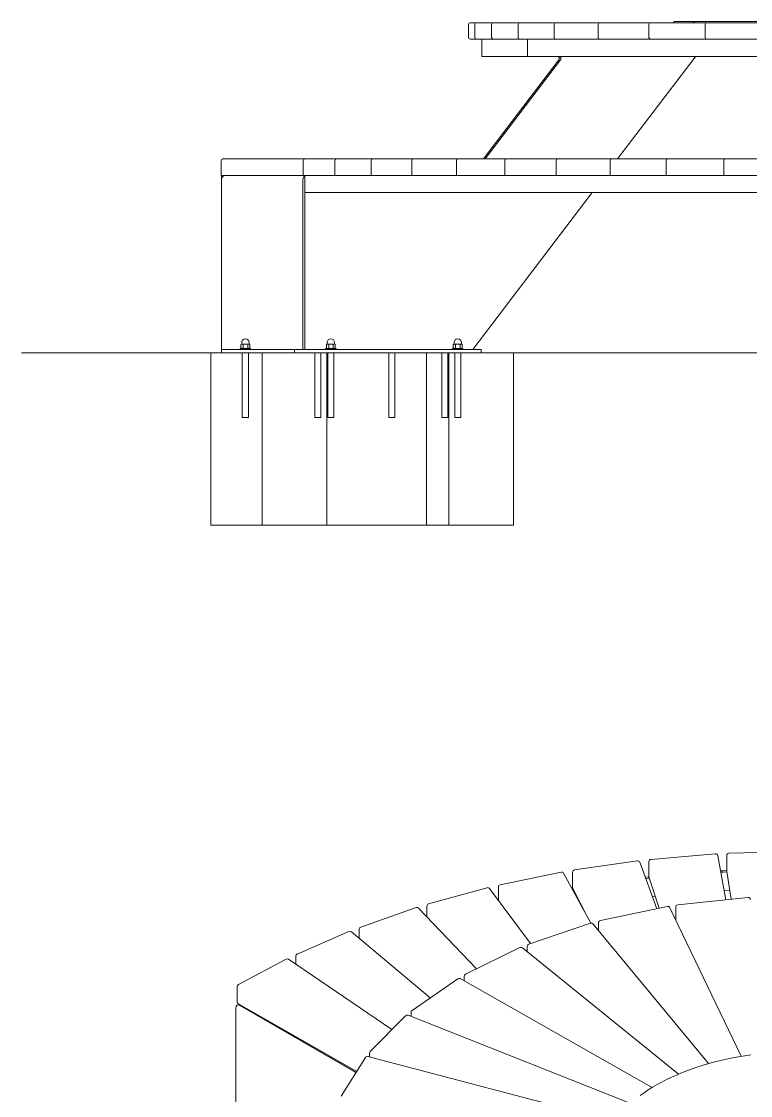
# Model space of a CAD drawing. Header units: millimetres. Extents: x -505 to 8929, y 370 to 7171.
# Drawn here: x 5069 to 6760, y 4679 to 7171 of the extents above; entities that cross this region are included whole.
import ezdxf

# ---------------------------------------------------------------- set-up
doc = ezdxf.new("R2010")
doc.units = ezdxf.units.MM
doc.linetypes.add('HIDDEN', pattern=[1.905, 1.27, -0.635])
doc.layers.add('ZANO_R', color=7, linetype='Continuous', lineweight=0)
doc.layers.add('ZANO_R_przerywana', color=7, linetype='HIDDEN', lineweight=0)

msp = doc.modelspace()

# ---------------------------------------------------------------- linework, layer by layer
at = {"layer": 'ZANO_R', "color": 7}
for p, q in [((6106.1, 7164.3), (6106.1, 7134.3)), ((6106.1, 7164.3), (6106.1, 7134.3)), ((6110.1, 7168.3), (6110.1, 7168.3)), ((6110.1, 7168.3), (6121.4, 7168.3)), ((6120.6, 7164.3), (6120.6, 7134.3)), ((6121.4, 7168.3), (6124.6, 7168.3)), ((6124.6, 7168.3), (6157.2, 7168.3)), ((6157.2, 7168.3), (6163.6, 7168.3)), ((6159.6, 7164.3), (6159.6, 7134.3)), ((6163.6, 7168.3), (6216.4, 7168.3)), ((6216.4, 7168.3), (6225.2, 7168.3)), ((6221.2, 7164.3), (6221.2, 7134.3)), ((6225.2, 7168.3), (6296.8, 7168.3)), ((6296.8, 7168.3), (6308.6, 7168.3)), ((6304.6, 7164.3), (6304.6, 7134.3)), ((6308.6, 7168.3), (6396.8, 7168.3)), ((6396.8, 7168.3), (6410.9, 7168.3)), ((6406.9, 7164.3), (6406.9, 7134.3)), ((6410.9, 7168.3), (6512.9, 7168.3)), ((6512.9, 7168.3), (6528.8, 7168.3)), ((6524.8, 7164.3), (6524.8, 7134.3)), ((6528.8, 7168.3), (6641.5, 7168.3)), ((6582.4, 7171.3), (6582.4, 7168.3)), ((6582.4, 7171.3), (6625.7, 7171.3)), ((6625.7, 7171.3), (6631.2, 7171.3)), ((6631.2, 7171.3), (7222.7, 7171.3)), ((6641.5, 7168.3), (6658.8, 7168.3)), ((6654.8, 7164.3), (6654.8, 7134.3)), ((6658.8, 7168.3), (6778.9, 7168.3)), ((6110.1, 7130.3), (6110.1, 7130.3)), ((6121.4, 7130.3), (6110.1, 7130.3)), ((6124.6, 7130.3), (6121.4, 7130.3)), ((6157.2, 7130.3), (6124.6, 7130.3)), ((6137.4, 7130.3), (6137.4, 7090.3)), ((6163.6, 7130.3), (6157.2, 7130.3)), ((6216.4, 7130.3), (6163.6, 7130.3)), ((6225.2, 7130.3), (6216.4, 7130.3)), ((6296.8, 7130.3), (6225.2, 7130.3)), ((6243, 7090.3), (6243, 7130.3)), ((6243, 7090.3), (6243, 7130.3)), ((6308.6, 7130.3), (6296.8, 7130.3)), ((6396.8, 7130.3), (6308.6, 7130.3)), ((6410.9, 7130.3), (6396.8, 7130.3)), ((6512.9, 7130.3), (6410.9, 7130.3)), ((6526.6, 7130.3), (6512.9, 7130.3)), ((6528.8, 7130.3), (6526.6, 7130.3)), ((6641.5, 7130.3), (6528.8, 7130.3)), ((6650.9, 7130.3), (6641.5, 7130.3)), ((6658.8, 7130.3), (6650.9, 7130.3)), ((6778.9, 7130.3), (6658.8, 7130.3)), ((6243, 7090.3), (6137.4, 7090.3)), ((6315.5, 7082), (6140.8, 6852.3)), ((6319.5, 7082), (6144.8, 6852.3)), ((7610.9, 7090.3), (6243, 7090.3)), ((6243, 7090.3), (6243, 7090.3)), ((6452.1, 6852.3), (6632, 7088.9)), ((5532.6, 6848.3), (5532.6, 6814.3)), ((5532.6, 6848.3), (5532.6, 6848.3)), ((5536.6, 6852.3), (5727, 6852.3)), ((5723, 6848.3), (5723, 6814.3)), ((5727, 6852.3), (5787.3, 6852.3)), ((5787.3, 6852.3), (5800.1, 6852.3)), ((5796.1, 6848.3), (5796.1, 6814.3)), ((5800.1, 6852.3), (5869.5, 6852.3)), ((5869.5, 6852.3), (5884.1, 6852.3)), ((5880.1, 6848.3), (5880.1, 6814.3)), ((5884.1, 6852.3), (5962.1, 6852.3)), ((5962.1, 6852.3), (5978.5, 6852.3)), ((5974.5, 6848.3), (5974.5, 6814.3)), ((5978.5, 6852.3), (6064.1, 6852.3)), ((6064.1, 6852.3), (6082.1, 6852.3)), ((6078.1, 6848.3), (6078.1, 6814.3)), ((6082.1, 6852.3), (6174.7, 6852.3)), ((6174.7, 6852.3), (6194.1, 6852.3)), ((6190.1, 6848.3), (6190.1, 6814.3)), ((6194.1, 6852.3), (6292.6, 6852.3)), ((6292.6, 6852.3), (6313.3, 6852.3)), ((6309.3, 6848.3), (6309.3, 6814.3)), ((6313.3, 6852.3), (6416.8, 6852.3)), ((6416.8, 6852.3), (6438.5, 6852.3)), ((6434.5, 6848.3), (6434.5, 6814.3)), ((6438.5, 6852.3), (6546, 6852.3)), ((6546, 6852.3), (6568.6, 6852.3)), ((6564.6, 6848.3), (6564.6, 6814.3)), ((6568.6, 6852.3), (6679, 6852.3)), ((6679, 6852.3), (6702.3, 6852.3)), ((6698.3, 6848.3), (6698.3, 6814.3)), ((6702.3, 6852.3), (6814.5, 6852.3)), ((5536.6, 6814.3), (5532.6, 6814.3)), ((5533.5, 6814.3), (5533.5, 6804.8)), ((5533.5, 6410.3), (5533.5, 6804.3)), ((5536.6, 6814.3), (5543.5, 6814.3)), ((5537.5, 6814.3), (5537.5, 6812.3)), ((5543.5, 6814.3), (5723, 6814.3)), ((5722.2, 6804.3), (5722.2, 6410.3)), ((5723.6, 6814.3), (5723, 6814.3)), ((5723.6, 6814.3), (5783.9, 6814.3)), ((5726.2, 6814.3), (5726.2, 6774.3)), ((5726.2, 6804.3), (5726.2, 6410.3)), ((5786.2, 6814.3), (5783.9, 6814.3)), ((5796.1, 6814.3), (5786.2, 6814.3)), ((5796.9, 6814.3), (5796.1, 6814.3)), ((5796.9, 6814.3), (5866.4, 6814.3)), ((5868.8, 6814.3), (5866.4, 6814.3)), ((5880.1, 6814.3), (5868.8, 6814.3)), ((5881.2, 6814.3), (5880.1, 6814.3)), ((5881.2, 6814.3), (5959.2, 6814.3)), ((5961.7, 6814.3), (5959.2, 6814.3)), ((5974.5, 6814.3), (5961.7, 6814.3)), ((5975.9, 6814.3), (5974.5, 6814.3)), ((5975.9, 6814.3), (6061.5, 6814.3)), ((6064.2, 6814.3), (6061.5, 6814.3)), ((6078.1, 6814.3), (6064.2, 6814.3)), ((6079.8, 6814.3), (6078.1, 6814.3)), ((6079.8, 6814.3), (6172.4, 6814.3)), ((6175.1, 6814.3), (6172.4, 6814.3)), ((6190.1, 6814.3), (6175.1, 6814.3)), ((6192.1, 6814.3), (6190.1, 6814.3)), ((6192.1, 6814.3), (6290.6, 6814.3)), ((6293.4, 6814.3), (6290.6, 6814.3)), ((6309.3, 6814.3), (6293.4, 6814.3)), ((6311.7, 6814.3), (6309.3, 6814.3)), ((6311.7, 6814.3), (6415.2, 6814.3)), ((6417.9, 6814.3), (6415.2, 6814.3)), ((6434.8, 6814.3), (6417.9, 6814.3)), ((6437.3, 6814.3), (6434.7, 6814.3)), ((6437.3, 6814.3), (6544.8, 6814.3)), ((6547.6, 6814.3), (6544.8, 6814.3)), ((6564.9, 6814.3), (6547.6, 6814.3)), ((6567.8, 6814.3), (6564.9, 6814.3)), ((6567.8, 6814.3), (6678.2, 6814.3)), ((6680.9, 6814.3), (6678.2, 6814.3)), ((6698.8, 6814.3), (6680.9, 6814.3)), ((6701.8, 6814.3), (6698.8, 6814.3)), ((6701.8, 6814.3), (6814, 6814.3)), ((7603.3, 6774.3), (5726.2, 6774.3)), ((6115.9, 6410.3), (6392.8, 6774.3)), ((5533.5, 6402.3), (5533.5, 6410.3)), ((5533.5, 6410.3), (5543.5, 6410.3)), ((5543.5, 6410.3), (5702.8, 6410.3)), ((5576.5, 6412.8), (5576.5, 6410.3)), ((5600.5, 6412.8), (5576.5, 6412.8)), ((5578.3, 6422.1), (5578.1, 6422)), ((5578.1, 6422), (5578.1, 6413.6)), ((5578.1, 6413.6), (5578.3, 6413.6)), ((5579.5, 6422.8), (5578.3, 6422.1)), ((5578.3, 6413.6), (5579.5, 6412.8)), ((5579.5, 6422.8), (5580.8, 6422.8)), ((5580, 6426.3), (5580, 6423.1)), ((5580.8, 6422.8), (5588.8, 6422.8)), ((5583.6, 6422), (5583.6, 6413.6)), ((5588.8, 6422.8), (5596.4, 6422.8)), ((5594, 6422), (5594, 6413.6)), ((5596.4, 6422.8), (5597.5, 6422.8)), ((5597, 6423.1), (5597, 6426.3)), ((5598.8, 6422.1), (5597.5, 6422.8)), ((5597.5, 6412.8), (5598.8, 6413.6)), ((5598.9, 6422), (5598.9, 6413.6)), ((5600.5, 6410.3), (5600.5, 6412.8)), ((5702.8, 6410.3), (5702.8, 6402.3)), ((5702.8, 6410.3), (5704.2, 6410.3)), ((5744.2, 6410.3), (5704.2, 6410.3)), ((5726.2, 6410.3), (5722.2, 6410.3)), ((5744.2, 6410.3), (5757.8, 6410.3)), ((6130.2, 6410.3), (5757.8, 6410.3)), ((5774.8, 6412.8), (5774.8, 6410.3)), ((5798.8, 6412.8), (5774.8, 6412.8)), ((5776.6, 6422.1), (5776.4, 6422)), ((5776.4, 6422), (5776.4, 6413.6)), ((5776.4, 6413.6), (5776.6, 6413.6)), ((5777.8, 6422.8), (5776.5, 6422.1)), ((5776.5, 6413.6), (5777.8, 6412.8)), ((5777.8, 6422.8), (5779.1, 6422.8)), ((5778.3, 6426.3), (5778.3, 6423.1)), ((5779.1, 6422.8), (5787, 6422.8)), ((5781.8, 6422), (5781.8, 6413.6)), ((5787, 6422.8), (5794.7, 6422.8)), ((5792.2, 6422), (5792.2, 6413.6)), ((5794.7, 6422.8), (5795.8, 6422.8)), ((5795.3, 6423.1), (5795.3, 6426.3)), ((5797, 6422.1), (5795.8, 6422.8)), ((5795.8, 6412.8), (5797, 6413.6)), ((5797.2, 6422), (5797.2, 6413.6)), ((5798.8, 6410.3), (5798.8, 6412.8)), ((6069.2, 6412.8), (6069.2, 6410.3)), ((6093.2, 6412.8), (6069.2, 6412.8)), ((6071, 6422.1), (6070.8, 6422)), ((6070.8, 6422), (6070.8, 6413.6)), ((6070.8, 6413.6), (6071, 6413.6)), ((6072.2, 6422.8), (6071, 6422.1)), ((6071, 6413.6), (6072.2, 6412.8)), ((6072.2, 6422.8), (6073.6, 6422.8)), ((6072.7, 6426.3), (6072.7, 6423.1)), ((6073.6, 6422.8), (6081.5, 6422.8)), ((6076.3, 6422), (6076.3, 6413.6)), ((6081.5, 6422.8), (6089.2, 6422.8)), ((6086.7, 6422), (6086.7, 6413.6)), ((6089.2, 6422.8), (6090.2, 6422.8)), ((6089.7, 6423.1), (6089.7, 6426.3)), ((6091.5, 6422.1), (6090.2, 6422.8)), ((6090.2, 6412.8), (6091.5, 6413.6)), ((6091.6, 6422), (6091.6, 6413.6)), ((6093.2, 6410.3), (6093.2, 6412.8)), ((6130.2, 6410.3), (6135.2, 6410.3)), ((6135.2, 6402.3), (6135.2, 6410.3)), ((5508.5, 6402.3), (5627.5, 6402.3)), ((6008.5, 6402.3), (5508.5, 6402.3)), ((5581.5, 6402.3), (5595.5, 6402.3)), ((5581.5, 6402.3), (5595.5, 6402.3)), ((5627.5, 6402.3), (5777.5, 6402.3)), ((6060.5, 6402.3), (5627.5, 6402.3)), ((5627.5, 6402.3), (6008.5, 6402.3)), ((5749.8, 6402.3), (5763.8, 6402.3)), ((5777.5, 6402.3), (6210.5, 6402.3)), ((5779.8, 6402.3), (5793.8, 6402.3)), ((5921.5, 6402.3), (5935.5, 6402.3)), ((5921.5, 6402.3), (5935.5, 6402.3)), ((6044.3, 6402.3), (6058.2, 6402.3)), ((6210.5, 6402.3), (6060.5, 6402.3)), ((6074.3, 6402.3), (6088.2, 6402.3)), ((6678.6, 5240.1), (6529.7, 5227.2)), ((6703.1, 5133.4), (6684.3, 5235.7)), ((6705.3, 5236), (6705.3, 5198.9)), ((6860.8, 5245.6), (6710.4, 5241.3)), ((6498.1, 5224.1), (6352.2, 5202.7)), ((6542.7, 5112.8), (6503.9, 5220.6)), ((6524.8, 5221.8), (6524.8, 5184.8)), ((6321.1, 5197.8), (6179.6, 5168.1)), ((6390.1, 5079.1), (6326.9, 5195.1)), ((6347.6, 5197.4), (6347.6, 5160.4)), ((6524.9, 5184.2), (6524.8, 5184.8)), ((6524.9, 5184.2), (6548.6, 5114.1)), ((6705.3, 5198.7), (6705.3, 5198.9)), ((6705.3, 5198.7), (6715.7, 5134.7)), ((6149.5, 5161.5), (6013.7, 5123.8)), ((6249.7, 5031.9), (6155.2, 5159.5)), ((6175.4, 5162.9), (6175.4, 5132.3)), ((6345.2, 5161.6), (6347.6, 5162)), ((6346.8, 5158.7), (6348.1, 5158.9)), ((6347.8, 5159.5), (6381.6, 5094.7)), ((6532.6, 5140.9), (6539.3, 5141.6)), ((6754.5, 5138.8), (6591.6, 5121.8)), ((6699.3, 5154.2), (6712.4, 5154.8)), ((5984.8, 5115.4), (5856.2, 5070.2)), ((6124.8, 4973.2), (5990.5, 5114)), ((6009.8, 5118.7), (6009.8, 5093.7)), ((6368.5, 5118.7), (6369, 5118.8)), ((6567.4, 5118), (6412, 5085)), ((6738.9, 4770.4), (6573.3, 5115.1)), ((6586.8, 5116.5), (6586.8, 5087.1)), ((5828.8, 5060), (5708.7, 5007.6)), ((6017.2, 4905.9), (5834.4, 5059.2)), ((5852.7, 5065.1), (5852.7, 5043.9)), ((6389.3, 5078.9), (6246.2, 5030.8)), ((6662.6, 4753.4), (6395.1, 5077.2)), ((6407.8, 5079.8), (6407.8, 5061.8)), ((6225.5, 5022.4), (6099.1, 4960.7)), ((6592.6, 4729.3), (6231.2, 5021.7)), ((6242.5, 5025.7), (6242.5, 5012.6)), ((5683.1, 4995.9), (5572.5, 4936.9)), ((5928.3, 4832.2), (5688.6, 4995.6)), ((5705.5, 5002.8), (5705.5, 4984.1)), ((6081.1, 4950.2), (5975.1, 4876.8)), ((6530.6, 4698.7), (6086.8, 4950.5)), ((6096.1, 4955.9), (6096.1, 4945.2)), ((5569.7, 4932.2), (5569.7, 4895.2)), ((5573.9, 4891.5), (5569.6, 4889)), ((5571.3, 4893), (5846.9, 4735.3)), ((5576.2, 4888.3), (5845.4, 4733)), ((5566.8, 4453.9), (5566.8, 4882.9)), ((5960.4, 4864.5), (5878.1, 4781.6)), ((6479, 4662.3), (5966.2, 4865.7)), ((5972.8, 4872.4), (5972.8, 4863.1)), ((5867.1, 4767.8), (5811.1, 4677.9)), ((6439.3, 4621.2), (5873, 4770.2)), ((5876.6, 4777.8), (5876.6, 4769.2)), ((6593, 4728.9), (6592.6, 4729.3))]:
    msp.add_line(p, q, dxfattribs=at)
at = {"layer": 'ZANO_R'}
msp.add_line((5069.2, 6402.5), (8928.8, 6402.5), dxfattribs=at)
at = {"layer": 'ZANO_R', "color": 7, "flags": 128}
for points in [[(6315.5, 7082), (6316.2, 7083.2), (6316.5, 7084.6), (6316.5, 7086), (6316.2, 7087.4), (6315.5, 7088.6), (6314.6, 7089.5), (6313.5, 7090.1), (6312.2, 7090.3)], [(6316.2, 7090.3), (6317.5, 7090.1), (6318.6, 7089.5), (6319.5, 7088.6), (6320.2, 7087.4), (6320.5, 7086), (6320.5, 7084.6), (6320.2, 7083.2), (6319.5, 7082)], [(5578.1, 6422), (5579.5, 6422.6), (5580.8, 6422.8)], [(5583.6, 6413.6), (5582.2, 6413.1), (5580.8, 6412.8)], [(5588.8, 6422.8), (5584.8, 6422.4), (5583.6, 6422)], [(5583.6, 6413.6), (5584.8, 6413.3), (5588.8, 6412.8)], [(5594, 6422), (5590.1, 6422.8), (5588.8, 6422.8)], [(5588.8, 6412.8), (5590.1, 6412.9), (5594, 6413.6)], [(5594, 6422), (5595.2, 6422.6), (5596.4, 6422.8)], [(5598.9, 6413.6), (5597.7, 6413.1), (5596.4, 6412.8)], [(5776.4, 6422), (5777.7, 6422.6), (5779.1, 6422.8)], [(5781.8, 6413.6), (5780.5, 6413.1), (5779.1, 6412.8)], [(5787, 6422.8), (5783.1, 6422.4), (5781.8, 6422)], [(5781.8, 6413.6), (5783.1, 6413.3), (5787, 6412.8)], [(5792.2, 6422), (5788.4, 6422.8), (5787, 6422.8)], [(5787, 6412.8), (5788.4, 6412.9), (5792.2, 6413.6)], [(5792.2, 6422), (5793.4, 6422.6), (5794.7, 6422.8)], [(5797.2, 6413.6), (5796, 6413.1), (5794.7, 6412.8)], [(6070.8, 6422), (6072.2, 6422.6), (6073.6, 6422.8)], [(6076.3, 6413.6), (6075, 6413.1), (6073.6, 6412.8)], [(6081.5, 6422.8), (6077.5, 6422.4), (6076.3, 6422)], [(6076.3, 6413.6), (6077.5, 6413.3), (6081.5, 6412.8)], [(6086.7, 6422), (6082.8, 6422.8), (6081.5, 6422.8)], [(6081.5, 6412.8), (6082.8, 6412.9), (6086.7, 6413.6)], [(6086.7, 6422), (6087.9, 6422.6), (6089.2, 6422.8)], [(6091.6, 6413.6), (6090.4, 6413.1), (6089.2, 6412.8)], [(6516.4, 5185.8), (6522.8, 5186.5), (6524.8, 5186.7)], [(6517.5, 5182.8), (6523.8, 5183.5), (6525.1, 5183.6)], [(6690.8, 5200.3), (6697.4, 5200.7), (6705.3, 5201.1)], [(6691.4, 5197.3), (6697.9, 5197.6), (6705.4, 5198)], [(6347.8, 5159.5), (6347.6, 5160.1), (6347.6, 5160.4)], [(5576.2, 4888.3), (5574.4, 4889.2), (5572.6, 4889.6), (5571, 4889.5), (5569.6, 4889), (5568.4, 4888), (5567.5, 4886.6), (5567, 4884.9), (5566.8, 4882.9)], [(6761.4, 4773.8), (6747, 4771.7), (6732.8, 4769.4), (6718.7, 4766.7), (6704.7, 4763.9), (6691, 4760.8), (6677.4, 4757.4), (6664, 4753.7), (6650.8, 4749.9), (6637.8, 4745.7), (6625.1, 4741.4), (6612.6, 4736.8), (6600.4, 4732), (6588.4, 4726.9), (6576.8, 4721.6), (6565.4, 4716.2), (6554.4, 4710.5), (6543.6, 4704.6), (6533.2, 4698.5), (6523.2, 4692.2), (6513.5, 4685.7), (6504.2, 4679.1)]]:
    msp.add_lwpolyline(points, dxfattribs=at)
at = {"layer": 'ZANO_R', "color": 7}
for centre, radius, start, end in [((6110.1, 7164.3), 4, 90, 180), ((6110.1, 7164.3), 4, 90, 180), ((6124.6, 7164.3), 4, 90, 180), ((6163.6, 7164.3), 4, 90, 180), ((6225.2, 7164.3), 4, 90, 180), ((6308.6, 7164.3), 4, 90, 180), ((6410.9, 7164.3), 4, 90, 180), ((6528.8, 7164.3), 4, 90, 180), ((6624.8, 7168.2), 3.25, 2.2004, 73.9769), ((6632.1, 7168.2), 3.29, 105.4048, 176.9702), ((6658.8, 7164.3), 4, 90, 180), ((6110.1, 7134.3), 4, 180, 270), ((6110.1, 7134.3), 4, 180, 270), ((6124.6, 7134.3), 4, 180, 270), ((6163.6, 7134.3), 4, 180, 270), ((6225.2, 7134.3), 4, 180, 270), ((6308.6, 7134.3), 4, 180, 270), ((6410.9, 7134.3), 4, 180, 270), ((6528.8, 7134.3), 4, 180, 270), ((6658.8, 7134.3), 4, 180, 270), ((6627.9, 7092), 5.19, 322.9408, 340.7481), ((5536.6, 6848.3), 4, 90, 180), ((5727, 6848.3), 4, 90, 180), ((5800.1, 6848.3), 4, 90, 180), ((5884.1, 6848.3), 4, 90, 180), ((5978.5, 6848.3), 4, 90, 180), ((6082.1, 6848.3), 4, 90, 180), ((6194.1, 6848.3), 4, 90, 180), ((6313.3, 6848.3), 4, 90, 180), ((6438.5, 6848.3), 4, 90, 180), ((6568.6, 6848.3), 4, 90, 180), ((6702.3, 6848.3), 4, 90, 180), ((5543.5, 6804.3), 10, 90, 180), ((5732.5, 6804.6), 10.3, 127.7616, 181.4631), ((5588.5, 6426.3), 8.5, 0, 180), ((5786.8, 6426.3), 8.5, 0, 180), ((6081.2, 6426.3), 8.5, 0, 180), ((5581, 6418.2), 5.37, 238.2094, 268.8585), ((5579.8, 6423.1), 0.25, 270, 0), ((5580.7, 6417.5), 5.37, 58.2094, 88.8585), ((5596.5, 6417.4), 4.55, 235.3725, 268.6347), ((5596.3, 6418.3), 4.55, 55.3725, 88.6347), ((5597.3, 6423.1), 0.25, 180, 270), ((5779.2, 6418.2), 5.37, 238.2094, 268.8585), ((5778, 6423.1), 0.25, 270, 0), ((5779, 6417.5), 5.37, 58.2094, 88.8585), ((5794.8, 6417.4), 4.55, 235.3725, 268.6347), ((5794.6, 6418.3), 4.55, 55.3734, 88.6338), ((5795.5, 6423.1), 0.25, 180, 270), ((6073.7, 6418.2), 5.37, 238.2091, 268.8589), ((6072.5, 6423.1), 0.25, 270, 0), ((6073.5, 6417.5), 5.37, 58.2091, 88.8585), ((6089.3, 6417.4), 4.55, 235.3723, 268.6345), ((6089, 6418.3), 4.55, 55.3723, 88.6349), ((6090, 6423.1), 0.25, 180, 270), ((6679.1, 5234.8), 5.33, 10.4033, 94.9603), ((6710.6, 5236), 5.33, 91.6462, 180), ((6498.9, 5218.8), 5.33, 19.8144, 98.3408), ((6530.1, 5221.8), 5.33, 94.9603, 180), ((6322.2, 5192.6), 5.33, 28.5688, 101.8348), ((6352.9, 5197.4), 5.33, 98.3408, 180), ((6150.9, 5156.3), 5.33, 36.5255, 105.4939), ((6180.7, 5162.9), 5.33, 101.8348, 180), ((6755.1, 5133.5), 5.33, 9.4695, 95.9329), ((5986.6, 5110.3), 5.33, 43.6597, 109.3761), ((6015.2, 5118.7), 5.33, 105.4939, 180), ((6568.5, 5112.8), 5.33, 25.6593, 101.9944), ((6592.1, 5116.5), 5.33, 95.9329, 180), ((6413.1, 5079.8), 5.33, 101.9944, 180), ((5831, 5055.1), 5.33, 50.0239, 113.548), ((5858, 5065.1), 5.33, 109.3761, 180), ((6391, 5073.8), 5.33, 39.5647, 108.5751), ((6227.9, 5017.6), 5.33, 51.0158, 116.0091), ((6247.9, 5025.7), 5.33, 108.5751, 180), ((5685.6, 4991.2), 5.33, 55.7091, 118.0861), ((5710.8, 5002.8), 5.33, 113.548, 180), ((6101.4, 4955.9), 5.33, 116.0091, 180), ((5575, 4932.2), 5.33, 118.0861, 180), ((6084.2, 4945.8), 5.33, 60.4338, 124.7219), ((5572.4, 4895.4), 2.68, 185.6412, 246.0138), ((5964.2, 4860.8), 5.33, 68.3589, 135.2338), ((5978.2, 4872.4), 5.33, 124.7219, 180), ((5871.7, 4765), 5.33, 75.2603, 148.0572), ((5881.9, 4777.8), 5.33, 135.2338, 180), ((6528, 4694.1), 5.33, 42.6639, 60.4338)]:
    msp.add_arc(centre, radius, start, end, dxfattribs=at)
at = {"layer": 'ZANO_R_przerywana', "color": 7}
for p, q in [((5508.5, 6402.3), (5508.5, 6002.3)), ((5508.5, 6402.3), (5508.5, 6002.3)), ((5581.5, 6402.3), (5581.5, 6252.3)), ((5595.5, 6252.3), (5595.5, 6402.3)), ((5627.5, 6402.3), (5627.5, 6002.3)), ((5749.8, 6402.3), (5749.8, 6252.3)), ((5763.8, 6252.3), (5763.8, 6402.3)), ((5777.5, 6402.3), (5777.5, 6002.3)), ((5779.8, 6402.3), (5779.8, 6252.3)), ((5793.8, 6252.3), (5793.8, 6402.3)), ((5921.5, 6402.3), (5921.5, 6252.3)), ((5935.5, 6252.3), (5935.5, 6402.3)), ((6008.5, 6402.3), (6008.5, 6002.3)), ((6044.2, 6402.3), (6044.2, 6252.3)), ((6058.2, 6252.3), (6058.2, 6402.3)), ((6060.5, 6402.3), (6060.5, 6002.3)), ((6074.2, 6402.3), (6074.2, 6252.3)), ((6088.2, 6252.3), (6088.2, 6402.3)), ((6210.5, 6402.3), (6210.5, 6002.3)), ((5595.5, 6252.3), (5581.5, 6252.3)), ((5581.5, 6252.3), (5595.5, 6252.3)), ((5749.8, 6252.3), (5763.8, 6252.3)), ((5779.8, 6252.3), (5793.8, 6252.3)), ((5935.5, 6252.3), (5921.5, 6252.3)), ((5921.5, 6252.3), (5935.5, 6252.3)), ((6044.2, 6252.3), (6058.2, 6252.3)), ((6074.2, 6252.3), (6088.2, 6252.3)), ((5508.5, 6002.3), (5627.5, 6002.3)), ((6008.5, 6002.3), (5508.5, 6002.3)), ((5627.5, 6002.3), (5777.5, 6002.3)), ((6060.5, 6002.3), (5627.5, 6002.3)), ((5627.5, 6002.3), (6008.5, 6002.3)), ((5777.5, 6002.3), (6210.5, 6002.3)), ((6210.5, 6002.3), (6060.5, 6002.3))]:
    msp.add_line(p, q, dxfattribs=at)

doc.saveas('drawing.dxf')
